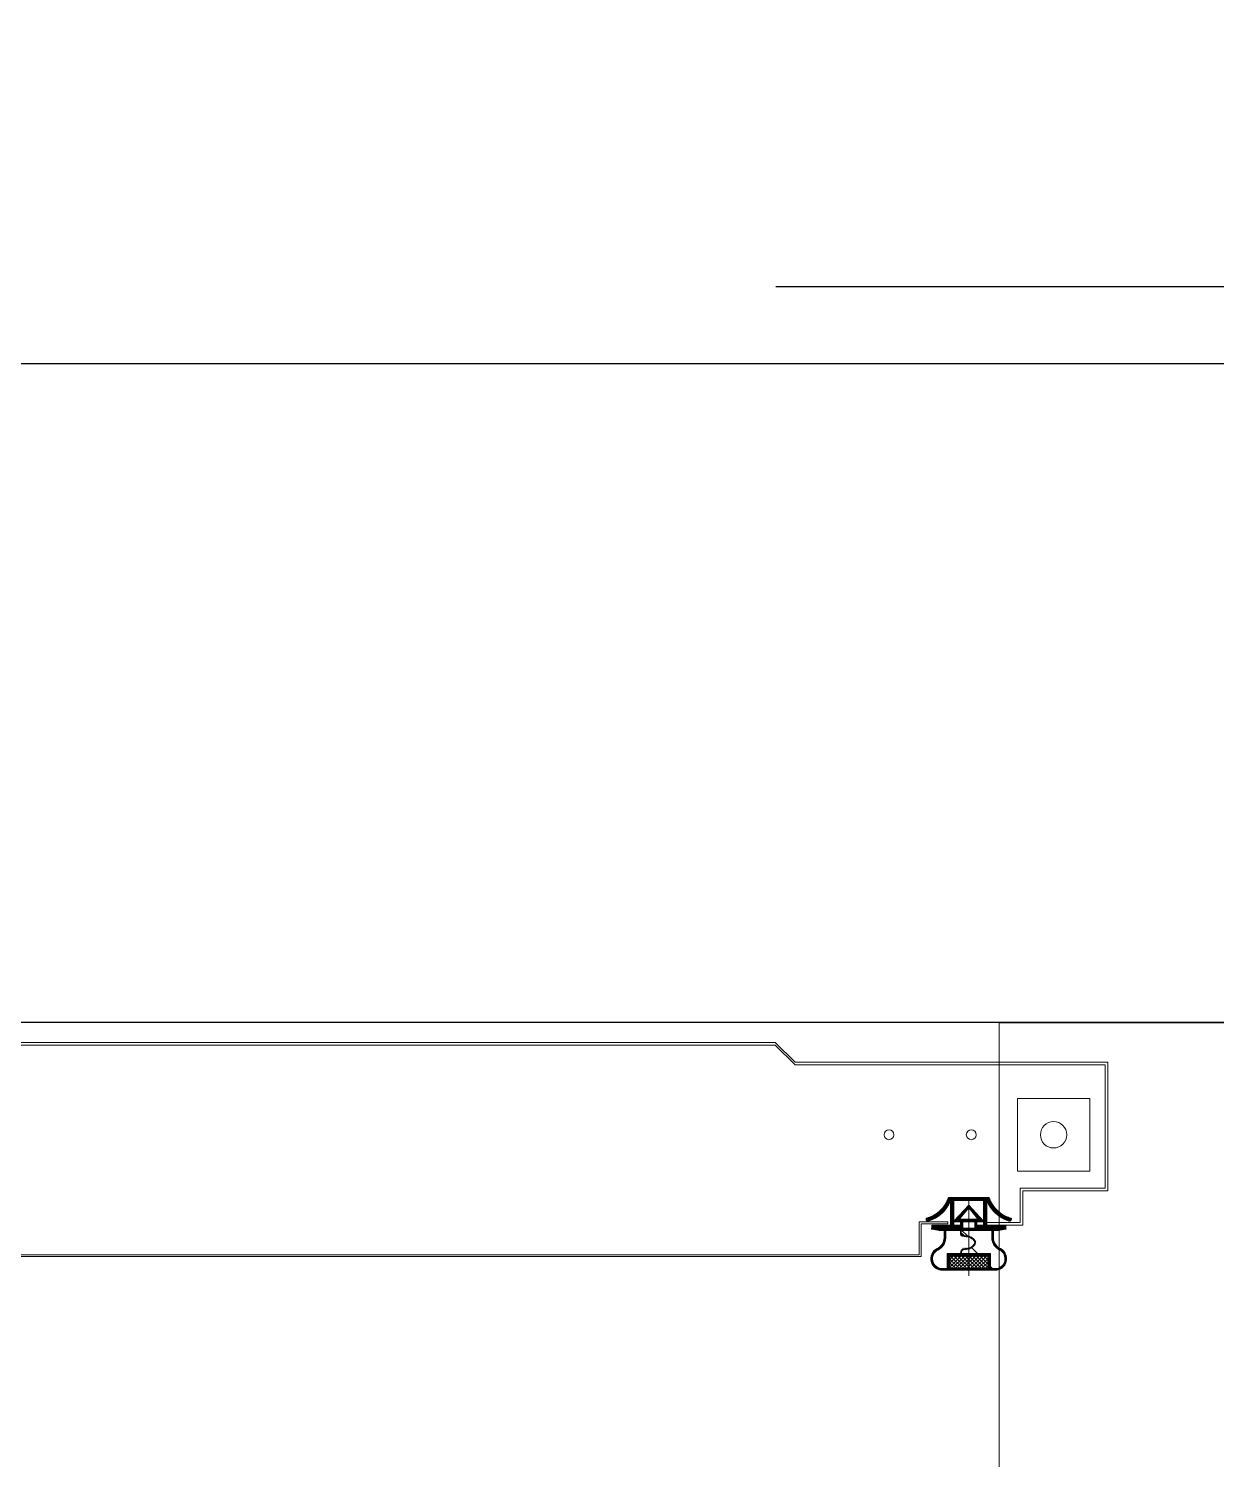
# Model space of a CAD drawing. Header units: millimetres. Extents: x 12325263 to 13848842, y -1463133 to 573208.
# Drawn here: x 12568487.3 to 12568848, y -834269.5 to -833835 of the extents above; entities that cross this region are included whole.
import ezdxf
from ezdxf.xclip import XClip

# ---------------------------------------------------------------- set-up
doc = ezdxf.new("R2010")
doc.units = ezdxf.units.MM
doc.header["$LTSCALE"] = 1000
doc.header["$XCLIPFRAME"] = 0
doc.linetypes.add('DASH_2_16777605', pattern=[3.517169999999998, 1.758584999999999, -1.758584999999999])
for name, color, linetype in [('A-WALL', 5, 'Continuous'), ('fur202301', 252, 'Continuous'), ('WALL', 5, 'Continuous'), ('WALL-SHATCH', 8, 'Continuous'), ('建筑-楼板开洞', 251, 'Continuous')]:
    doc.layers.add(name, color=color, linetype=linetype)

# ---------------------------------------------------------------- blocks, each defined once
blk = doc.blocks.new('adgshg13-A$C7F010FC0')
at = {"layer": 'WALL-SHATCH'}
h = blk.add_hatch(color=256, dxfattribs=at)
h.dxf.hatch_style = 1
h.paths.add_polyline_path([(-60384.17120504379, -16880.89509773254), (-763.1647881269455, 197.4793643951416), (12587.61850607395, -13153.30393266678), (12587.61850607395, -157996.0197629929), (-162964.8506313562, -188820.4315237999), (-171262.3814957142, -180522.900662899), (-171262.3814957142, -31310.89849328995), (-150707.1909123659, -10755.70791006088), (-131860.0775495768, -7980.895098209381), (-99162.38149428368, -7980.895098209381), (-99162.38149428368, -4980.895097732544), (-76620.42811572552, -4980.895097732544), (-70107.65229141712, -16880.89509773254)], flags=16)
h.paths.add_polyline_path([(-60091.22944009304, -16380.89510011673), (-646.8769880533218, 646.876989364624), (12987.61850607395, -12987.61850786209), (12987.61850607395, -158331.9049158096), (-163100.5840539932, -189250.3835258484), (-171662.3814958334, -180688.5860877037), (-171662.3814958334, -31145.21306848526), (-150777.8961598873, -10260.7277340889), (-131896.6870943308, -7480.895098209381), (-99562.38149428368, -7480.895098209381), (-99562.38149428368, -4580.895097732544), (-76365.55243730545, -4580.895097732544), (-69907.50581622124, -16380.89510774612)])
blk = doc.blocks.new('A$C4C7A72D3')
at = {"layer": 'WALL', "color": 1}
blk.add_blockref('adgshg13-A$C7F010FC0', (210433.0120974779, 205503.5692701337), dxfattribs=at)
blk = doc.blocks.new('asdgagA$C3AAE7F2F')
at = {"lineweight": 0}
h = blk.add_hatch(dxfattribs=at)
h.set_pattern_fill('ANSI37', color=256, scale=0.1, style=0)
h.set_pattern_definition([(135, (25808.95669268296, -14050.97222507315), (0.2245064030267288, 0.2245064030267288), []), (45, (25808.95669268296, -14050.97222507315), (0.2245064030267288, -0.2245064030267288), [])])
edge = h.paths.add_edge_path()
edge.add_arc((12.29365304609382, 28.26886088959145), 10.56270468278596, 196.564793573426, 248.3693301732282)
edge.add_line((8.400005613591928, 18.44998926974222), (1.000005613597749, 18.44998926974222))
edge.add_line((1.000005613597749, 18.44998926974222), (1.000005613597749, 24.19998926973858))
edge.add_line((1.000005613597749, 24.19998926973858), (5.613597750198096e-06, 24.19998926973858))
edge.add_line((5.6135977502e-06, 24.19998926973858), (5.6135977502e-06, 15.44998926974222))
edge.add_line((5.6135977502e-06, 15.44998926974222), (1.000005613597749, 15.44998926974222))
edge.add_line((1.000005613597749, 15.44998926974222), (1.000005613597749, 17.44998926974222))
edge.add_line((1.000005613597749, 17.44998926974222), (8.400005613591928, 17.44998926974222))
edge.add_line((8.400005613591928, 17.44998926974222), (8.400005613591928, 8.449989269742218))
edge.add_line((8.400005613591928, 8.449989269742218), (1.000005613597749, 8.449989269742218))
edge.add_line((1.000005613597749, 8.449989269742218), (1.000005613597749, 10.44998926974222))
edge.add_line((1.000005613597749, 10.44998926974222), (5.613597750198096e-06, 10.44998926974222))
edge.add_line((5.6135977502e-06, 10.44998926974222), (5.6135977502e-06, 1.699989269738579))
edge.add_line((5.6135977502e-06, 1.699989269738579), (1.000005613597749, 1.699989269738579))
edge.add_line((1.000005613597749, 1.699989269738579), (1.000005613597749, 7.449989269742218))
edge.add_line((1.000005613597749, 7.449989269742218), (8.400005613591928, 7.449989269742218))
edge.add_arc((12.29365304609382, -2.368882350121566), 10.56270468278596, 111.6306698267717, 163.4352064265739)
edge.add_arc((2.648571337682369, 0.4999892697378529), 0.5, 163.4352064265739, 270)
edge.add_line((2.648571337682369, -1.07302621473e-05), (2.874985341790306, -1.07302621473e-05))
edge.add_arc((2.874985341790306, 0.1999892697422183), 0.2, 270, 344.7440655988689)
edge.add_arc((12.29365304609382, -2.368882350121566), 9.562704682785963, 107.61366251518959, 164.7440655988689, ccw=False)
edge.add_line((9.400005613591928, 6.74550876430294), (9.400005613591928, 19.15446977517422))
edge.add_arc((12.29365304609382, 28.26886088959145), 9.562704682785963, 195.2559344011311, 252.38633748481038, ccw=False)
edge.add_arc((2.874985341790306, 25.69998926974222), 0.2, 15.25593440113109, 90)
edge.add_line((2.874985341790306, 25.89998926973931), (2.648571337682369, 25.89998926973931))
edge.add_arc((2.648571337682369, 25.39998926973931), 0.5, 90, 196.564793573426)
for p, q in [((5.6135977502e-06, 24.19998926973858), (1.000005613597749, 24.19998926973858)), ((5.6135977502e-06, 24.19998926973858), (5.6135977502e-06, 15.44998926974222)), ((1.000005613597749, 24.19998926973858), (1.000005613597749, 18.44998926974222)), ((2.648571337682369, 25.89998926973931), (2.874985341790306, 25.89998926973931)), ((1.000005613597749, 18.44998926974222), (8.400005613591928, 18.44998926974222)), ((1.000005613597749, 17.44998926974222), (8.400005613591928, 17.44998926974222)), ((1.000005613597749, 17.44998926974222), (1.000005613597749, 15.44998926974222)), ((8.400005613591928, 17.44998926974222), (8.400005613591928, 8.449989269742218)), ((9.400005613591928, 19.15446977517422), (9.400005613591928, 6.74550876430294)), ((5.6135977502e-06, 15.44998926974222), (1.000005613597749, 15.44998926974222)), ((5.6135977502e-06, 10.44998926974222), (5.6135977502e-06, 1.699989269738579)), ((5.6135977502e-06, 10.44998926974222), (1.000005613597749, 10.44998926974222)), ((1.000005613597749, 10.44998926974222), (1.000005613597749, 8.449989269742218)), ((1.000005613597749, 8.449989269742218), (8.400005613591928, 8.449989269742218)), ((1.000005613597749, 7.449989269742218), (1.000005613597749, 1.699989269738579)), ((1.000005613597749, 7.449989269742218), (8.400005613591928, 7.449989269742218)), ((5.6135977502e-06, 1.699989269738579), (1.000005613597749, 1.699989269738579)), ((2.648571337682369, -1.07302621473e-05), (2.874985341790306, -1.07302621473e-05))]:
    blk.add_line(p, q, dxfattribs=at)
for centre, radius, start, end in [((2.648571337682369, 25.39998926973931), 0.5, 90, 196.564793573426), ((12.29365304609382, 28.26886088959145), 10.56270468278596, 196.564793573426, 248.3693301732282), ((2.874985341790306, 25.69998926974222), 0.2, 15.25593440113109, 90), ((12.29365304609382, 28.26886088959145), 9.562704682785963, 195.2559344011311, 252.3863374848104), ((12.29365304609382, -2.368882350121566), 10.56270468278596, 111.6306698267717, 163.4352064265739), ((12.29365304609382, -2.368882350121566), 9.562704682785963, 107.6136625151896, 164.7440655988689), ((2.648571337682369, 0.4999892697378529), 0.5, 163.4352064265739, 270), ((2.874985341790306, 0.1999892697422183), 0.2, 270, 344.7440655988689)]:
    blk.add_arc(centre, radius, start, end, dxfattribs=at)
blk = doc.blocks.new('asdgagA$C2BF90108')
at = {"lineweight": 0}
h = blk.add_hatch(dxfattribs=at)
h.set_pattern_fill('ANSI37', color=256, scale=0.1, style=0)
h.set_pattern_definition([(45, (637.0891151049727, -7233.247174013356), (-0.2245064030267288, 0.2245064030267288), []), (135, (637.0891151049727, -7233.247174013356), (-0.2245064030267288, -0.2245064030267288), [])])
edge = h.paths.add_edge_path()
edge.add_arc((17.31034719410831, 14.11825691455942), 0.1000000000000854, 50.78523408256717, 180.0000000005211, ccw=False)
edge.add_line((17.37357009367042, 14.19573507258428), (20.67720760128634, 11.49993605443342))
edge.add_line((20.67720760128634, 11.49993605443342), (21.41034719410447, 11.49993605443433))
edge.add_line((21.41034719410447, 11.49993605443433), (16.57854703011253, 16.00566260056075))
edge.add_arc((16.51034719410381, 15.93252723040132), 0.1000000000000029, 46.99999999799632, 179.9994535848664)
edge.add_arc((16.51034719410518, 15.93252738537376), 0.100000000000003, 179.999542377534, 180.0000887926676)
edge.add_line((16.41034719410527, 15.93252723040132), (16.41034719410527, 13.99993605443342))
edge.add_line((16.41034719410527, 13.99993605443342), (14.41034719409811, 13.99993605443251))
edge.add_line((14.41034719409811, 13.99993605443251), (14.41034719410527, 19.69993605450509))
edge.add_line((14.41034719410527, 19.69993605450509), (14.41034719410527, 22.69993605458967))
edge.add_arc((14.28534719410527, 22.69993605458967), 0.125, 0, 180)
edge.add_line((14.16034719410527, 22.69993605458967), (13.78518061301713, 20.44893656795193))
edge.add_arc((19.21034719410056, 19.54474213781395), 5.499999999999714, 170.537677792412, 179.9999999999905)
edge.add_line((13.7103471941009, 19.54474213781486), (13.71034719410102, 18.99993605443342))
edge.add_line((13.71034719410102, 18.99993605443342), (11.58081305687972, 18.99993605443342))
edge.add_arc((11.56220491585463, 22.62868386255832), 3.628795518885523, 204.336611258225, 270.2938089546223, ccw=False)
edge.add_arc((5.160347194105269, 19.49993605443433), 3.500000000000031, 27.81813928658748, 180.0000000000149)
edge.add_line((1.660347194105269, 19.49993605443342), (1.660347194108908, 11.49993605443342))
edge.add_line((1.660347194108908, 11.49993605443342), (2.160347194108908, 11.49993605443342))
edge.add_line((2.160347194108908, 11.49993605443342), (2.160347194105269, 17.49993605442978))
edge.add_line((2.160347194105269, 17.49993605442978), (6.260347194103815, 17.49993605442978))
edge.add_line((6.260347194103815, 17.49993605442978), (6.260347194107452, 11.49993605443342))
edge.add_line((6.260347194107452, 11.49993605443342), (6.760347194107452, 11.49993605443342))
edge.add_line((6.760347194107452, 11.49993605443342), (6.760347194103815, 13.74730063293009))
edge.add_spline(control_points=[(6.760347194103815, 13.747300632931), (6.782128896313223, 13.74412531824418), (6.803819477398063, 13.74095168802159), (6.892264077287109, 13.72787757990773), (6.958037513199088, 13.71783702298489), (7.130832012153405, 13.68898790015555), (7.234378600151103, 13.66891034662694), (7.422398840524693, 13.62150604309681), (7.506777037066058, 13.59407636085961), (7.621527632603829, 13.54345313480371), (7.660292238269903, 13.5225213212434), (7.71250971311383, 13.48783633829407), (7.729827162707807, 13.47466694050672), (7.760704040545533, 13.44777306576543), (7.774985001356982, 13.43344488297225), (7.812526445421097, 13.39032980598858), (7.834102642969809, 13.35894905394161), (7.873562634682457, 13.28622671804078), (7.891356001986423, 13.24488255265169), (7.922933518737409, 13.15203687583744), (7.936688846682955, 13.10058045118967), (7.970768645111092, 12.93993621224035), (7.986157787960107, 12.81972315784696), (8.010867957742448, 12.55843427273066), (8.020308185234171, 12.41738860876649), (8.044623904599575, 12.12267473164138), (8.059515358014323, 11.96896174948597), (8.095531149148883, 11.73542689977512), (8.109630390466918, 11.65784031684052), (8.132698034743497, 11.55331893471248), (8.13894560899962, 11.52662901293934), (8.145585032080817, 11.49993605443342)], knot_values=[0.644489291812148, 0.644489291812148, 0.644489291812148, 0.644489291812148, 1.817144180246731, 1.817144180246731, 5.451432540740194, 5.451432540740194, 11.64059900583271, 11.64059900583271, 17.82976547092524, 17.82976547092524, 21.72654935076172, 21.72654935076172, 24.03926860033647, 24.03926860033647, 26.35198784991122, 26.35198784991122, 30.48228447011405, 30.48228447011405, 34.61258109031688, 34.61258109031688, 38.74287771051971, 38.74287771051971, 46.48537052491086, 46.48537052491086, 54.22786333930203, 54.22786333930203, 61.97035615369319, 61.97035615369319, 65.76923216354487, 65.76923216354487, 67.0677795058434, 67.0677795058434, 67.0677795058434, 67.0677795058434], degree=3, periodic=0)
edge.add_line((8.145585032080588, 11.49993605443342), (8.403947729504809, 11.49993605443342))
edge.add_spline(control_points=[(8.403947729504353, 11.49993605443433), (8.189428262784872, 12.34216921717143), (8.476182041156108, 13.74654766333606), (7.207042381351812, 13.9339696970037), (6.760347194103815, 13.99993605442978)], knot_values=[0, 1.0507e-12, 1.0507e-12, 1.0507e-12, 2.207838984632261, 3.406985044412294, 3.406985044412294, 3.406985044412294, 3.406985044412294], degree=3, periodic=0)
edge.add_line((6.760347194103928, 13.99993605442887), (6.760347194103701, 18.0999360544356))
edge.add_line((6.760347194103701, 18.0999360544356), (2.16034719410527, 18.09993605443014))
edge.add_line((2.160347194105269, 18.09993605443014), (2.160347194105269, 19.49993605443342))
edge.add_arc((5.160347194105269, 19.49993605443251), 2.99999999999997, 27.81813928692418, 179.9999999999827, ccw=False)
edge.add_arc((11.56212816498123, 22.62717926985169), 4.127284818333236, 204.7395329049159, 269.7427427329947)
edge.add_line((11.54359677481625, 18.49993605443342), (13.7103471941009, 18.49993605443342))
edge.add_line((13.7103471941009, 18.49993605443342), (13.7103471941009, 13.99993605443342))
edge.add_spline(control_points=[(13.7103471941009, 13.99993605443342), (13.18668555899001, 14.03656122309167), (11.70960185858996, 14.13986922967615), (11.99925846505755, 12.46548158039241), (11.74543470313074, 11.49993605443433)], knot_values=[8.318606784959837, 8.318606784959837, 8.318606784959837, 8.318606784959837, 9.672306374533557, 12.13696479504144, 12.13696479504175, 12.13696479504175, 12.13696479504175], degree=3, periodic=0)
edge.add_line((11.74543470313051, 11.49993605443433), (12.00305224931344, 11.49993605443524))
edge.add_spline(control_points=[(12.0030522493131, 11.49993605443342), (12.00910028631301, 11.52516615273452), (12.01487519436205, 11.55041466544116), (12.03398027003641, 11.63786283982881), (12.04601932188962, 11.70005651222163), (12.0784000749918, 11.88596342301389), (12.0950175927137, 12.00900847303091), (12.12936104115579, 12.30548501490011), (12.14414724727248, 12.47625666235762), (12.17554359378118, 12.79705066709903), (12.19223908232015, 12.94711230959547), (12.23081455330248, 13.17186193519774), (12.24945959730758, 13.25539551006477), (12.29012425596375, 13.38914859615215), (12.31101562036565, 13.44253568706517), (12.35307131952504, 13.52576243278418), (12.3735444771919, 13.55801231152327), (12.41691188682671, 13.61267927046538), (12.43970956091289, 13.63517611396673), (12.47575840679927, 13.66266068707409), (12.486861903104, 13.67020480298743), (12.51093428161403, 13.68461662399568), (12.52410776684701, 13.69159983564532), (12.5733656864104, 13.71453358727194), (12.61547251665979, 13.72903969282561), (12.71303893206641, 13.7527518005063), (12.76840354927844, 13.7619497825417), (12.88953951593066, 13.77475991732535), (12.95528703783202, 13.77839687542473), (13.16269469272447, 13.78226518236079), (13.31538200223076, 13.7755923805762), (13.54598340177472, 13.7610089974678), (13.61895785879096, 13.75581304113439), (13.69258221763084, 13.75056804202722)], knot_values=[170.9371899605455, 170.9371899605455, 170.9371899605455, 170.9371899605455, 172.1456985925535, 172.1456985925535, 175.1276819078808, 175.1276819078808, 181.0916485385352, 181.0916485385352, 189.7858472341109, 189.7858472341109, 198.4800459296866, 198.4800459296866, 204.4630872606173, 204.4630872606173, 209.4346638609728, 209.4346638609728, 213.5869607681299, 213.5869607681299, 217.7392576752871, 217.7392576752871, 219.4979789554092, 219.4979789554092, 221.2567002355312, 221.2567002355312, 225.5201073452507, 225.5201073452507, 229.7835144549702, 229.7835144549702, 234.0469215646897, 234.0469215646897, 242.4940416008556, 242.4940416008556, 246.3034768523368, 246.3034768523368, 246.3034768523368, 246.3034768523368], degree=3, periodic=0)
edge.add_line((13.7103471941009, 13.74933434268041), (13.7103471941009, 11.49993605443342))
edge.add_line((13.7103471941009, 11.49993605443342), (14.41034719410174, 11.49993605443342))
edge.add_line((14.41034719410174, 11.49993605443342), (14.41034719409788, 13.29993605443178))
edge.add_line((14.41034719409788, 13.29993605443178), (16.41034719410527, 13.29993605443269))
edge.add_line((16.41034719410527, 13.29993605443269), (16.41034719410891, 11.49993605443342))
edge.add_line((16.41034719410891, 11.49993605443342), (17.21034719410817, 11.49993605443342))
edge.add_line((17.21034719410817, 11.49993605443342), (17.21034719410817, 14.11825691455851))
h.paths.add_polyline_path([(14.41034719409799, 8.999936054433418), (16.41034719410515, 8.999936054434327), (16.41034719410527, 7.067344878467338, 0.7061134447990725), (16.58795812737389, 7.004285041511137, -0.0345088866671158), (16.57854703011185, 6.994209508303356), (21.4103471941055, 11.49993605443433), (20.67720760128486, 11.49993605443342), (17.37357009367042, 8.804137036280732, -0.6322639383159081), (17.21034719410817, 8.881615194304686), (17.21034719410817, 11.49993605443342), (16.41034719410902, 11.49993605443433), (16.4103471941055, 9.699936054433236), (14.41034719409799, 9.699936054432328), (14.41034719410163, 11.49993605443342), (13.7103471941009, 11.49993605443342), (13.7103471941009, 4.499936054434328), (11.54359677481625, 4.499936054433419, 0.2914886150286537), (7.813647026332546, 2.099936054326462, -0.7825643051124854), (2.160347194105269, 3.499936054433419), (2.160347194105269, 4.899936054435784), (6.760347194103701, 4.899936054429416), (6.760347194107566, 11.49993605443342), (6.260347194107452, 11.49993605443342), (6.260347194103815, 5.499936054436146), (2.160347194105269, 5.499936054436146), (2.160347194108908, 11.49993605443342), (1.660347194108908, 11.49993605443342), (1.660347194105384, 3.499936054434328, 0.7825643051154608), (8.255863665048537, 1.866602720995615, -0.2960103591155088), (11.58081305689677, 3.999936054433419), (13.71034719410079, 3.999936054433419), (13.71034719410102, 3.455129971051973, 0.0413106451462111), (13.78518061301713, 2.550935540914905), (14.16034719410527, 0.2999360542771683, 1), (14.41034719410527, 0.2999360542771683), (14.41034719410527, 3.299936054277167)])
edge = h.paths.add_edge_path()
edge.add_spline(control_points=[(8.145585032080817, 11.49993605443342), (8.153217288411723, 11.46925153575648), (8.161367346782072, 11.43856300423977), (8.18633345003036, 11.350741720109), (8.204398857742488, 11.29407710701161), (8.263640950957777, 11.12603969604424), (8.309858113680093, 11.01662327731537), (8.470074576118348, 10.69034635768002), (8.603390468415455, 10.48459527252453), (8.907117178150656, 10.11598436288477), (9.034850672978793, 9.932923529424443), (9.228545279854984, 9.772474263168988), (9.388002993390273, 9.638181099579924), (9.569352983522663, 9.540381343659647), (9.734468099592046, 9.472942612917905), (9.969110585752787, 9.447525499790572), (10.04843705651728, 9.445531712906812), (10.20707005055737, 9.456139934914972), (10.28526659334602, 9.468669049942037), (10.48733404508675, 9.518766877348751), (10.60811976388868, 9.567195037538113), (10.83755923577701, 9.691408830960427), (10.94630364448676, 9.767182455303555), (11.15119737379064, 9.940580885284364), (11.24737786937112, 10.03823401038971), (11.48104128995328, 10.31607256273491), (11.6081141765826, 10.51031797499127), (11.82289225820932, 10.9298556386293), (11.91056839385419, 11.15519261673762), (11.98471318739075, 11.42592586180035), (11.99417681373972, 11.46291113015013), (12.0030522493131, 11.49993605443342)], knot_values=[67.0677795058434, 67.0677795058434, 67.0677795058434, 67.0677795058434, 68.56050651736504, 68.56050651736504, 71.35178087118521, 71.35178087118521, 76.93432957882555, 76.93432957882555, 88.52703997902422, 88.52703997902422, 100.1197503792228, 100.1197503792228, 108.5886056859663, 108.5886056859663, 117.0574609927097, 117.0574609927097, 121.3213322245989, 121.3213322245989, 125.5852034564881, 125.5852034564881, 132.5944762988217, 132.5944762988217, 139.6037491411553, 139.6037491411553, 146.613021983489, 146.613021983489, 157.8883686303576, 157.8883686303576, 169.1637152772263, 169.1637152772263, 170.9371899605455, 170.9371899605455, 170.9371899605455, 170.9371899605455], degree=3, periodic=0)
edge.add_line((12.0030522493131, 11.49993605443433), (11.74543470313108, 11.49993605443524))
edge.add_spline(control_points=[(11.74543470313074, 11.49993605443433), (11.49502028381505, 10.54735966690259), (10.12257828634983, 8.84975202627993), (8.64491772864858, 10.55385443486284), (8.403947729504466, 11.49993605443342)], knot_values=[3.406985044411245, 3.406985044411551, 3.406985044411551, 3.406985044411551, 5.838538349342128, 8.31860678495909, 8.318606784960142, 8.318606784960142, 8.318606784960142], degree=3, periodic=0)
edge.add_line((8.403947729504692, 11.49993605443433), (8.145585032080476, 11.49993605443524))
h = blk.add_hatch(dxfattribs=at)
h.set_pattern_fill('ANSI37', color=256, scale=0.25, angle=90, style=0)
h.set_pattern_definition([(135, (791.7678321945459, -608.5238220863519), (-0.5612660075668221, -0.5612660075668221), []), (225, (791.7678321945459, -608.5238220863519), (0.5612660075668221, -0.5612660075668221), [])])
h.paths.add_polyline_path([(2.160347194108908, 11.49993605443342), (5.960347194108177, 11.49993605443342), (5.960347194104543, 17.24743605443291), (2.160347194105423, 17.24743605443291)])
h.paths.add_polyline_path([(2.160347194108908, 11.49993605443342), (2.160347194105423, 5.752436054432107), (5.960347194104542, 5.752436054432107), (5.960347194108179, 11.49993605443342)])
for p, q in [((13.78518061301713, 20.44893656795193), (14.16034719410527, 22.69993605458967)), ((14.41034719410527, 19.69993605458967), (14.41034719410527, 22.69993605458967)), ((1.660347194108908, 11.49993605443342), (1.660347194105269, 19.49993605443342)), ((2.160347194105269, 18.0999360544356), (2.160347194105269, 19.49993605443342)), ((6.760347194103815, 18.0999360544356), (2.160347194105269, 18.09993605443014)), ((2.160347194108908, 11.49993605443342), (2.160347194105269, 17.49993605443524)), ((6.260347194103815, 17.49993605442978), (2.160347194105269, 17.49993605442978)), ((6.260347194107452, 11.49993605443342), (6.260347194103815, 17.49993605443524)), ((6.760347194103815, 13.99993605442432), (6.760347194103815, 18.0999360544356)), ((13.7103471941009, 18.99993605443342), (11.54359677481625, 18.99993605443342)), ((13.7103471941009, 18.49993605443342), (11.54359677481625, 18.49993605443342)), ((13.7103471941009, 19.54474213781486), (13.7103471941009, 18.99993605443342)), ((13.7103471941009, 18.49993605443342), (13.7103471941009, 13.99993605443342)), ((14.41034719410527, 19.69993605450509), (14.41034719409799, 13.99993605443342)), ((5.960347194104543, 17.24743605443291), (2.160347194105269, 17.24743605443291)), ((5.960347194108179, 11.49993605443342), (5.960347194104543, 17.24743605443291)), ((6.760347194107452, 11.49993605443342), (6.760347194103815, 13.747300632931)), ((13.69258221763084, 13.75056804202722), (13.7103471941009, 13.74474263411139)), ((13.7103471941009, 13.74474263411139), (13.7103471941009, 11.49993605443342)), ((14.41034719410163, 13.99993605443342), (16.41034719411254, 13.99993605443342)), ((14.41034719409799, 13.29993605443269), (14.41034719410163, 11.49993605443342)), ((14.41034719410163, 13.29993605443269), (16.41034719411254, 13.29993605443269)), ((16.41034719410527, 15.9325272303995), (16.41034719410527, 13.99993605443342)), ((16.41034719410527, 13.29993605443269), (16.41034719410891, 11.49993605443342)), ((21.41034719410527, 11.49993605443342), (16.57854703011253, 16.00566260056075)), ((17.21034719410817, 14.11825691455851), (17.21034719410817, 11.49993605443342)), ((20.67720760128577, 11.49993605443342), (17.37357009367042, 14.19573507258428)), ((2.40639456024e-05, 11.49993605443342), (23.58013764430507, 11.49993605443342)), ((1.660347194108908, 11.49993605443342), (1.660347194105269, 3.285801645239188)), ((1.660347194108908, 11.49993605443342), (2.160347194105269, 11.49993605443342)), ((2.160347194108908, 11.49993605443342), (2.160347194105269, 5.752436054430291)), ((2.160347194108908, 11.49993605443342), (2.160347194105269, 5.499936054429782)), ((5.960347194108179, 11.49993605443342), (5.960347194104543, 5.752436054432107)), ((5.960347194108179, 11.49993605443342), (5.960347194104543, 5.752436054432107)), ((6.260347194107452, 11.49993605443342), (6.260347194103815, 5.499936054429782)), ((6.260347194107452, 11.49993605443342), (6.760347194107452, 11.49993605443342)), ((6.760347194107452, 11.49993605443342), (6.760347194103815, 4.899936054429416)), ((13.7103471941009, 4.499936054433419), (13.7103471941009, 11.49993605443342)), ((13.7103471941009, 11.49993605443342), (14.41034719410527, 11.49993605443342)), ((14.41034719409799, 9.699936054432328), (14.41034719410163, 11.49993605443342)), ((14.41034719410163, 9.699936054432328), (16.41034719411254, 9.699936054432328)), ((14.41034719410527, 3.299936054359931), (14.41034719409799, 8.999936054433418)), ((14.41034719410163, 8.999936054433418), (16.41034719411254, 8.999936054433418)), ((16.41034719410527, 9.699936054432328), (16.41034719410891, 11.49993605443342)), ((16.41034719410891, 11.49993605443342), (17.21034719410817, 11.49993605443342)), ((16.41034719410527, 7.067344878467338), (16.41034719410527, 8.999936054433418)), ((21.41034719410527, 11.49993605443342), (16.57854703011253, 6.994209508304263)), ((17.21034719410817, 8.881615194306505), (17.21034719410817, 11.49993605443342)), ((20.67720760128577, 11.49993605443342), (17.37357009367042, 8.804137036280732)), ((20.67720760128577, 11.49993605443342), (21.41034719410527, 11.49993605443342)), ((5.960347194104543, 5.752436054432107), (2.160347194105269, 5.752436054430291)), ((5.960347194104543, 5.752436054432107), (2.160347194105269, 5.752436054432107)), ((6.260347194103815, 5.499936054435238), (2.160347194105269, 5.499936054435238)), ((2.160347194105269, 4.899936054429416), (2.160347194105269, 3.499936054433419)), ((6.760347194103815, 4.899936054429416), (2.160347194105269, 4.899936054434873)), ((13.7103471941009, 4.499936054433419), (11.54359677481625, 4.499936054433419)), ((13.7103471941009, 3.999936054433419), (11.54359677481625, 3.999936054433419)), ((13.71034719410102, 3.455129971051973), (13.7103471941009, 3.999936054433419)), ((13.78518061301713, 2.550935540914905), (14.16034719410527, 0.2999360542771683)), ((14.41034719410527, 3.299936054277167), (14.41034719410527, 0.2999360542771683))]:
    blk.add_line(p, q, dxfattribs=at)
for centre, radius, start, end in [((5.160347194105269, 19.49993605443342), 3.5, 27.81813928297694, 180), ((5.160347194105269, 19.49993605443342), 3, 27.81813928297694, 180), ((14.28534719410527, 22.69993605458967), 0.125, 0, 180), ((11.56212816498089, 22.6271792698526), 4.127284818333103, 204.73953290477, 269.742742733001), ((11.56220491585463, 22.62868386255832), 3.628795518885457, 204.336611258253, 269.7061910451699), ((19.21034719410102, 19.54474213781486), 5.5, 170.5376777924413, 180), ((16.51034719410381, 15.9325272303995), 0.1, 46.99999999950963, 180), ((17.31034719410672, 14.11825691455851), 0.1, 50.78523408383884, 180), ((17.31034719410672, 8.881615194306505), 0.1, 180, 309.2147659161612), ((11.56212816498089, 0.3726928390142348), 4.12728481833337, 90.25725726699905, 155.26046709523), ((16.51034719410381, 7.067344878467338), 0.1, 180, 313.0000000004903), ((5.160347194105269, 3.499936054433419), 3.5, 180, 332.181860717023), ((5.160347194105269, 3.499936054433419), 3, 180, 332.181860717023), ((11.56220491585463, 0.3711882463085203), 3.628795518885593, 90.29380895483011, 155.663388741747), ((19.21034719410102, 3.455129971051973), 5.5, 180, 189.4623222075586), ((14.28534719410527, 0.2999360542771683), 0.125, 180, 0)]:
    blk.add_arc(centre, radius, start, end, dxfattribs=at)
blk.add_spline([(6.760347194103815, 13.99993605442978), (7.907687558978068, 13.65127954751187), (8.40394772950458, 11.49993605443342), (10.11034719410599, 9.700230436130367), (11.74543470313074, 11.49993605443342), (12.36141905997647, 13.88637784125785), (13.7103471941009, 13.99993605443342)], degree=3, dxfattribs=at)
blk.add_open_spline([(6.760347194103815, 13.747300632931), (6.782128896313223, 13.74412531824418), (6.803819477398063, 13.74095168802159), (6.892264077287109, 13.72787757990773), (6.958037513199088, 13.71783702298489), (7.130832012153405, 13.68898790015555), (7.234378600151103, 13.66891034662694), (7.422398840524693, 13.62150604309681), (7.506777037066058, 13.59407636085961), (7.621527632603829, 13.54345313480371), (7.660292238269903, 13.5225213212434), (7.71250971311383, 13.48783633829407), (7.729827162707807, 13.47466694050672), (7.760704040545533, 13.44777306576543), (7.774985001356982, 13.43344488297225), (7.812526445421097, 13.39032980598858), (7.834102642969809, 13.35894905394161), (7.873562634682457, 13.28622671804078), (7.891356001986423, 13.24488255265169), (7.922933518737409, 13.15203687583744), (7.936688846682955, 13.10058045118967), (7.970768645111092, 12.93993621224035), (7.986157787960107, 12.81972315784696), (8.010867957742448, 12.55843427273066), (8.020308185234171, 12.41738860876649), (8.044623904599575, 12.12267473164138), (8.059515358014323, 11.96896174948597), (8.095531149148883, 11.73542689977512), (8.109630390466918, 11.65784031684052), (8.139453152638453, 11.5227109432617), (8.153799733176127, 11.46518299928175), (8.18633345003036, 11.350741720109), (8.204398857742488, 11.29407710701161), (8.263640950957777, 11.12603969604424), (8.309858113680093, 11.01662327731537), (8.470074576118348, 10.69034635768002), (8.603390468415455, 10.48459527252453), (8.907117178150656, 10.11598436288477), (9.034850672978793, 9.932923529424443), (9.228545279854984, 9.772474263168988), (9.388002993390273, 9.638181099579924), (9.569352983522663, 9.540381343659647), (9.734468099592046, 9.472942612917905), (9.969110585752787, 9.447525499790572), (10.04843705651728, 9.445531712906812), (10.20707005055737, 9.456139934914972), (10.28526659334602, 9.468669049942037), (10.48733404508675, 9.518766877348751), (10.60811976388868, 9.567195037538113), (10.83755923577701, 9.691408830960427), (10.94630364448676, 9.767182455303555), (11.15119737379064, 9.940580885284364), (11.24737786937112, 10.03823401038971), (11.48104128995328, 10.31607256273491), (11.6081141765826, 10.51031797499127), (11.82289225820932, 10.9298556386293), (11.91056839385419, 11.15519261673762), (11.99158006224024, 11.45099965623376), (12.00678965966654, 11.51340537743272), (12.03398027003641, 11.63786283982881), (12.04601932188962, 11.70005651222163), (12.0784000749918, 11.88596342301389), (12.0950175927137, 12.00900847303091), (12.12936104115579, 12.30548501490011), (12.14414724727248, 12.47625666235762), (12.17554359378118, 12.79705066709903), (12.19223908232015, 12.94711230959547), (12.23081455330248, 13.17186193519774), (12.24945959730758, 13.25539551006477), (12.29012425596375, 13.38914859615215), (12.31101562036565, 13.44253568706517), (12.35307131952504, 13.52576243278418), (12.3735444771919, 13.55801231152327), (12.41691188682671, 13.61267927046538), (12.43970956091289, 13.63517611396673), (12.47575840679927, 13.66266068707409), (12.486861903104, 13.67020480298743), (12.51093428161403, 13.68461662399568), (12.52410776684701, 13.69159983564532), (12.5733656864104, 13.71453358727194), (12.61547251665979, 13.72903969282561), (12.71303893206641, 13.7527518005063), (12.76840354927844, 13.7619497825417), (12.88953951593066, 13.77475991732535), (12.95528703783202, 13.77839687542473), (13.16269469272447, 13.78226518236079), (13.31538200223076, 13.7755923805762), (13.54598340177472, 13.7610089974678), (13.61895785879096, 13.75581304113439), (13.69258221763084, 13.75056804202722)], degree=3, knots=[0.644489291812148, 0.644489291812148, 0.644489291812148, 0.644489291812148, 1.817144180246731, 1.817144180246731, 5.451432540740194, 5.451432540740194, 11.64059900583271, 11.64059900583271, 17.82976547092524, 17.82976547092524, 21.72654935076172, 21.72654935076172, 24.03926860033647, 24.03926860033647, 26.35198784991122, 26.35198784991122, 30.48228447011405, 30.48228447011405, 34.61258109031688, 34.61258109031688, 38.74287771051971, 38.74287771051971, 46.48537052491086, 46.48537052491086, 54.22786333930203, 54.22786333930203, 61.97035615369319, 61.97035615369319, 65.76923216354487, 65.76923216354487, 68.56050651736504, 68.56050651736504, 71.35178087118521, 71.35178087118521, 76.93432957882555, 76.93432957882555, 88.52703997902422, 88.52703997902422, 100.1197503792228, 100.1197503792228, 108.5886056859663, 108.5886056859663, 117.0574609927097, 117.0574609927097, 121.3213322245989, 121.3213322245989, 125.5852034564881, 125.5852034564881, 132.5944762988217, 132.5944762988217, 139.6037491411553, 139.6037491411553, 146.613021983489, 146.613021983489, 157.8883686303576, 157.8883686303576, 169.1637152772263, 169.1637152772263, 172.1456985925535, 172.1456985925535, 175.1276819078808, 175.1276819078808, 181.0916485385352, 181.0916485385352, 189.7858472341109, 189.7858472341109, 198.4800459296866, 198.4800459296866, 204.4630872606173, 204.4630872606173, 209.4346638609728, 209.4346638609728, 213.5869607681299, 213.5869607681299, 217.7392576752871, 217.7392576752871, 219.4979789554092, 219.4979789554092, 221.2567002355312, 221.2567002355312, 225.5201073452507, 225.5201073452507, 229.7835144549702, 229.7835144549702, 234.0469215646897, 234.0469215646897, 242.4940416008556, 242.4940416008556, 246.3034768523368, 246.3034768523368, 246.3034768523368, 246.3034768523368], dxfattribs=at)
blk = doc.blocks.new('asdgag2019061912090910327')
at = {"lineweight": 0}
for p, q in [((720.0219293060363, -815.0000000000582), (720.0219293060363, -8.149072527885437e-10)), ((1.4210854715202e-14, -815.0000000000582), (720.0219293060363, -815.0000000000582))]:
    blk.add_line(p, q, dxfattribs=at)
at = {"color": 2, "lineweight": 0}
for p, q in [((669.0219293061236, -782.0000000000873), (708.0219293061236, -782.0000000000873)), ((669.0219293061236, -807.8576198318333), (669.0219293061236, -782.0000000000873)), ((669.821929306112, -782.8000000001339), (707.2220059089886, -782.8000000001339)), ((669.821929306112, -808.6576198318216), (669.821929306112, -782.8000000001339)), ((707.2220059089886, -877.02192930624), (707.2220059089886, -782.8000000001339)), ((708.0219293061236, -877.02192930624), (708.0219293061236, -782.0000000000873)), ((658.6219293061586, -818.6576198318799), (658.6219293061586, -807.8576198318333)), ((658.6219293061586, -807.8576198318333), (669.0219293061236, -807.8576198318333)), ((659.4189266544709, -808.6576198318216), (659.4179726939474, -818.6576297906868)), ((659.4189266544709, -808.6576198318216), (669.821929306112, -808.6576198318216)), ((659.6146709190507, -830.6576198318216), (659.014670919074, -830.6576198318216)), ((659.0146709190158, -838.7000000000407), (659.0146709190158, -830.6576198318216)), ((659.5219293061236, -830.6576198318216), (659.0219293061236, -830.6576198318216)), ((659.5219293061236, -830.6576198318216), (659.0219293061236, -830.6576198318216)), ((659.6146709189925, -839.3000000000757), (659.6146709190507, -830.6576198318216)), ((649.0146709191322, -838.700000000099), (659.014670919074, -838.7000000000407)), ((649.0146709191322, -838.700000000099), (649.0146709169785, -1420.346630945423)), ((649.6146709191089, -839.3000000000757), (659.6146709189925, -839.3000000000757)), ((649.6146709191089, -839.3000000000757), (649.6146709170134, -1419.746630945447)), ((707.2220059089886, -877.02192930624), (713.2220059089886, -883.02192930624)), ((708.0219293061236, -877.02192930624), (714.0219293061236, -883.02192930624)), ((713.2220059089886, -1375.89302316957), (713.2220059089886, -883.02192930624)), ((714.0219293061236, -1376.024701639282), (714.0219293061236, -883.02192930624))]:
    blk.add_line(p, q, dxfattribs=at)
at = {"color": 1, "linetype": 'Continuous', "lineweight": 0}
for p, q in [((675.0219293061236, -787.5000000002037), (675.0219293061236, -809.5000000002037)), ((697.0219293060654, -787.5000000002037), (675.0219293061236, -787.5000000002037)), ((697.0219293060654, -809.5000000002037), (697.0219293060654, -787.5000000002037)), ((675.0219293061236, -809.5000000002037), (697.0219293060654, -809.5000000002037))]:
    blk.add_line(p, q, dxfattribs=at)
at = {"color": 2, "lineweight": 0}
blk.add_circle((686.0219293061236, -798.5000000002037), 4, dxfattribs=at)
at = {"color": 1, "linetype": 'Continuous', "lineweight": 0}
for centre in [(686.0219293061236, -823.5000000002037), (686.0219293061236, -848.5000000002037)]:
    blk.add_circle(centre, 1.5, dxfattribs=at)
at = {"color": 1, "linetype": 'DASH_2_16777605', "lineweight": 0, "ltscale": 100}
blk.add_arc((680.6881776573719, -808.5269162045151), 668.2607654208618, 179.1554987675265, 268.4824524766053, dxfattribs=at)
at = {"lineweight": 0}
blk.add_blockref('asdgagA$C3AAE7F2F', (657.6219236925535, -837.2075991427118), dxfattribs=at)
at = {"lineweight": 0, "xscale": -1, "rotation": 180}
blk.add_blockref('asdgagA$C2BF90108', (643.2115821120387, -812.7576738185307), dxfattribs=at)
blk = doc.blocks.new('sdfgsdffhg')
at = {"layer": 'fur202301', "xscale": -1, "rotation": 270}
blk.add_blockref('asdgag2019061912090910327', (-11486.82936224155, 39199.88521642913), dxfattribs=at)

msp = doc.modelspace()

# ---------------------------------------------------------------- block references
ref = msp.add_blockref('A$C4C7A72D3', (12385714.85333347, -906209.5211575599), dxfattribs=dict(rotation=350.041249254255))
XClip(ref).set_block_clipping_path([(223442.85848776624, 85923.1187333744), (220542.79614323564, 85923.14223919064), (220542.85794921033, 89292.82327550603), (211526.91503559053, 89292.81013112981), (210631.4331447985, 94392.80805835268), (206113.36859029531, 94392.80254184548), (206001.43151877634, 95030.31273446558), (204376.28265885077, 94744.96136868373), (203364.45700568333, 100506.90300529171), (197947.39471226372, 99555.74826742522), (192482.34284747206, 130679.47653937805), (190118.78045936674, 130264.45040162886), (191623.4071957469, 121695.64270786336), (177046.6486519482, 119136.20117008407), (175707.6223907359, 126760.84837657143), (173902.98837133497, 128026.4039125028), (169528.38544615544, 127258.29032698018), (169070.09673948586, 129868.3614864857), (163308.25174581818, 128856.66933918069), (163766.52659606002, 126246.61717005563), (159679.17951310053, 125528.91809214232), (170669.68883746117, 62935.797914044), (167222.1989369914, 62330.4650948944), (167939.77594909444, 58243.68085931754), (171386.95287966542, 58848.291248798836), (172857.06567938626, 50477.00326481927), (165962.5026008021, 49266.42308983533), (168037.78130347654, 37447.17964484263), (140649.95849708281, 32638.23901064042), (115387.97992391884, 28202.578178789467), (95598.7254695911, 140907.4332163476), (226939.47610990703, 163968.86685004015), (240128.69528115913, 88852.8973128139)])

# ---------------------------------------------------------------- next in the draw order: hatches: boundary and pattern name
at = {"layer": '建筑-楼板开洞'}
h = msp.add_hatch(dxfattribs=at)
h.set_pattern_fill('DASH', color=256, scale=500)
h.set_pattern_definition([(0, (0, 0), (476.25, 476.25), [476.25, -476.25])])
h.paths.add_polyline_path([(12597696.74125517, -842386.7857500005), (12590696.81071091, -842386.9011187449), (12590697.06738452, -843986.785750187), (12595796.81070939, -843986.8518447033), (12595797.06738462, -849736.8518448313), (12588796.81071022, -849736.7857501156), (12588796.81071024, -851936.7857480027), (12564896.81072844, -851936.7857499813), (12564896.81072899, -816186.7857498433), (12568846.81071021, -816186.7857497305), (12568846.81071039, -816040), (12568846.8107105, -807536.7857503798), (12574696.82943846, -807536.8020940134), (12574696.77149323, -810386.7857505934), (12575896.81071086, -810386.7857493811), (12579055.23466226, -810386.7836961544), (12580496.91490283, -811828.2071036652), (12580696.91490281, -819086.8500614959), (12595696.91654344, -819086.7214370563), (12595696.89793204, -812786.7857500659), (12597696.65916437, -812786.7857500445)])

# ---------------------------------------------------------------- next in the draw order: block references
msp.add_blockref('sdfgsdffhg', (12581083.89862993, -874056.803858311, -9.610333750321248e-09))

# ---------------------------------------------------------------- next in the draw order: linework, layer by layer
at = {"layer": 'A-WALL'}
for p, q in [((12569696.81062989, -833936.785749304), (12566896.81062958, -833936.785749149)), ((12569596.81062933, -834136.7857491836), (12567096.81063033, -834136.7857491602))]:
    msp.add_line(p, q, dxfattribs=at)

doc.saveas('drawing.dxf')
